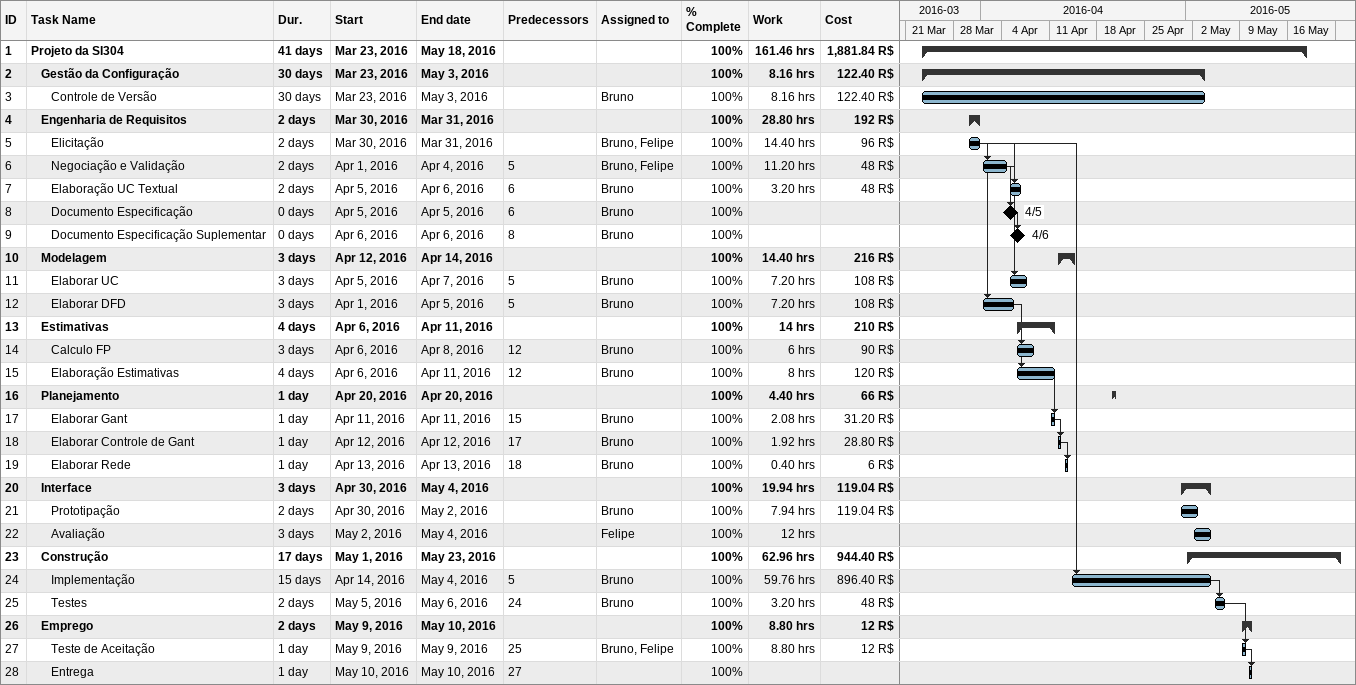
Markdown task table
| ID | Level | Task | Duration | Start | Finish | Predecessors | Resources | % complete | Work (h) | Cost (R$) |
|---|---|---|---|---|---|---|---|---|---|---|
| 1 | 1 | **Projeto da SI304** | 41d | 2016-03-23 | 2016-05-18 |  |  | 100 | 161.46 | 1881.84 |
| 2 | 2 | **Gestão da Configuração** | 30d | 2016-03-23 | 2016-05-03 |  |  | 100 | 8.16 | 122.40 |
| 3 | 3 | Controle de Versão | 30d | 2016-03-23 | 2016-05-03 |  | Bruno | 100 | 8.16 | 122.40 |
| 4 | 2 | **Engenharia de Requisitos** | 2d | 2016-03-30 | 2016-03-31 |  |  | 100 | 28.80 | 192 |
| 5 | 3 | Elicitação | 2d | 2016-03-30 | 2016-03-31 |  | Bruno, Felipe | 100 | 14.40 | 96 |
| 6 | 3 | Negociação e Validação | 2d | 2016-04-01 | 2016-04-04 | 5 | Bruno, Felipe | 100 | 11.20 | 48 |
| 7 | 3 | Elaboração UC Textual | 2d | 2016-04-05 | 2016-04-06 | 6 | Bruno | 100 | 3.20 | 48 |
| 8 | 3 | Documento Especificação | 0d | 2016-04-05 | 2016-04-05 | 6 | Bruno | 100 |  |  |
| 9 | 3 | Documento Especificação Suplementar | 0d | 2016-04-06 | 2016-04-06 | 8 | Bruno | 100 |  |  |
| 10 | 2 | **Modelagem** | 3d | 2016-04-12 | 2016-04-14 |  |  | 100 | 14.40 | 216 |
| 11 | 3 | Elaborar UC | 3d | 2016-04-05 | 2016-04-07 | 5 | Bruno | 100 | 7.20 | 108 |
| 12 | 3 | Elaborar DFD | 3d | 2016-04-01 | 2016-04-05 | 5 | Bruno | 100 | 7.20 | 108 |
| 13 | 2 | **Estimativas** | 4d | 2016-04-06 | 2016-04-11 |  |  | 100 | 14 | 210 |
| 14 | 3 | Calculo FP | 3d | 2016-04-06 | 2016-04-08 | 12 | Bruno | 100 | 6 | 90 |
| 15 | 3 | Elaboração Estimativas | 4d | 2016-04-06 | 2016-04-11 | 12 | Bruno | 100 | 8 | 120 |
| 16 | 2 | **Planejamento** | 1d | 2016-04-20 | 2016-04-20 |  |  | 100 | 4.40 | 66 |
| 17 | 3 | Elaborar Gant | 1d | 2016-04-11 | 2016-04-11 | 15 | Bruno | 100 | 2.08 | 31.20 |
| 18 | 3 | Elaborar Controle de Gant | 1d | 2016-04-12 | 2016-04-12 | 17 | Bruno | 100 | 1.92 | 28.80 |
| 19 | 3 | Elaborar Rede | 1d | 2016-04-13 | 2016-04-13 | 18 | Bruno | 100 | 0.40 | 6 |
| 20 | 2 | **Interface** | 3d | 2016-04-30 | 2016-05-04 |  |  | 100 | 19.94 | 119.04 |
| 21 | 3 | Prototipação | 2d | 2016-04-30 | 2016-05-02 |  | Bruno | 100 | 7.94 | 119.04 |
| 22 | 3 | Avaliação | 3d | 2016-05-02 | 2016-05-04 |  | Felipe | 100 | 12 |  |
| 23 | 2 | **Construção** | 17d | 2016-05-01 | 2016-05-23 |  |  | 100 | 62.96 | 944.40 |
| 24 | 3 | Implementação | 15d | 2016-04-14 | 2016-05-04 | 5 | Bruno | 100 | 59.76 | 896.40 |
| 25 | 3 | Testes | 2d | 2016-05-05 | 2016-05-06 | 24 | Bruno | 100 | 3.20 | 48 |
| 26 | 2 | **Emprego** | 2d | 2016-05-09 | 2016-05-10 |  |  | 100 | 8.80 | 12 |
| 27 | 3 | Teste de Aceitação | 1d | 2016-05-09 | 2016-05-09 | 25 | Bruno, Felipe | 100 | 8.80 | 12 |
| 28 | 3 | Entrega | 1d | 2016-05-10 | 2016-05-10 | 27 |  | 100 |  |  |
